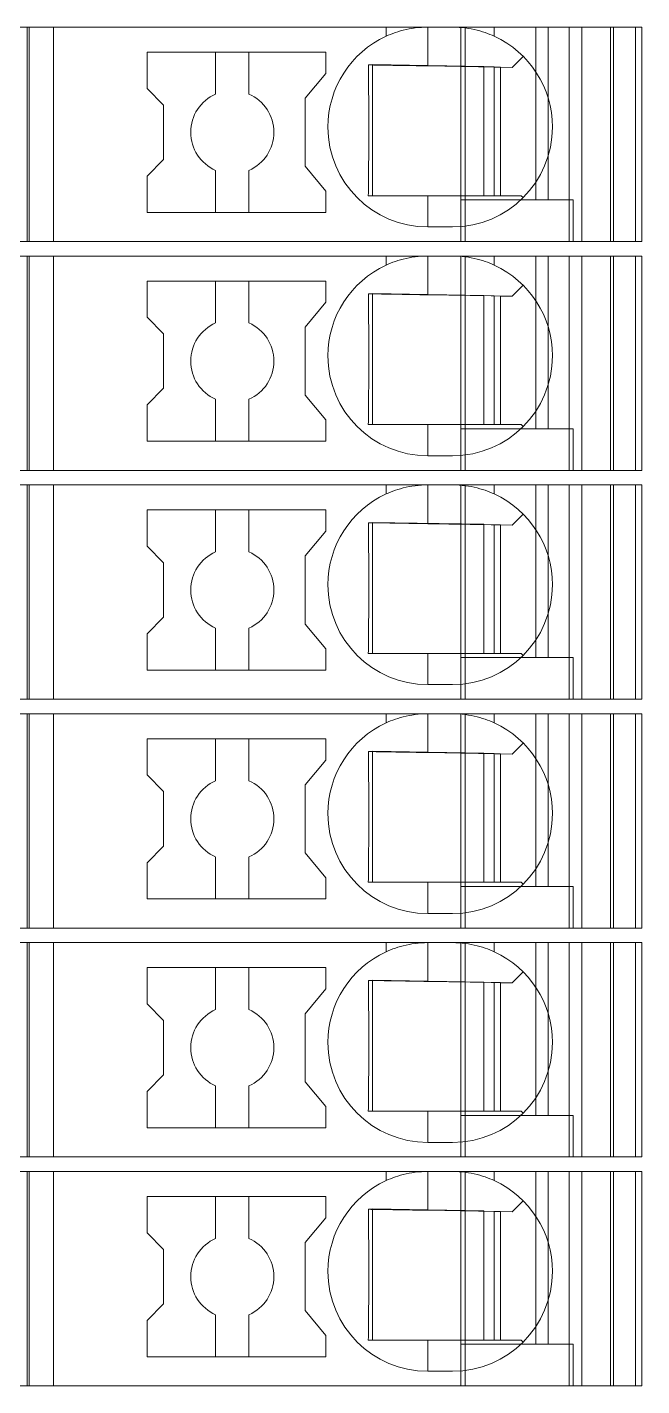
# Model space of a CAD drawing. Header units: millimetres. Extents: x 0 to 1680, y 0 to 1188.
# Drawn here: x 894.37 to 909.15, y 269.65 to 302.3 of the extents above; entities that cross this region are included whole.
import ezdxf
from ezdxf.enums import TextEntityAlignment as Align

# ---------------------------------------------------------------- set-up
doc = ezdxf.new("R2010")
doc.units = ezdxf.units.MM
for name, color, linetype, lineweight in [('EPLAN309', 5, 'Continuous', 5), ('EPLAN493', 5, 'Continuous', 5), ('MAIN-1', 7, 'Continuous', 5), ('MAIN-2', 7, 'Continuous', 5)]:
    doc.layers.add(name, color=color, linetype=linetype, lineweight=lineweight)
doc.styles.add('Tahoma', font='')
doc.styles.get('Tahoma').set_extended_font_data('Tahoma')

# ---------------------------------------------------------------- blocks, each defined once
blk = doc.blocks.new('EPLSYM_LibrarySPECIAL_Symbol12_Variant0_Placement8_12')
at = {"layer": 'EPLAN309', "lineweight": 13, "ltscale": 16}
blk.add_lwpolyline([(0, -5.15), (68.15, -5.15), (68.15, 0), (0, 0)], close=True, dxfattribs=at)
at = {"layer": 'EPLAN493', "color": 5, "style": 'Tahoma'}
blk.add_attdef('17_20450', text='', height=2.3478, dxfattribs=at).set_placement((0, -21.83478), align=Align.MIDDLE_RIGHT)
blk = doc.blocks.new('EPLSYM_LibrarySPECIAL_Symbol12_Variant0_Placement8_13')
at = {"layer": 'EPLAN309', "lineweight": 13, "ltscale": 16}
blk.add_lwpolyline([(0, -5.15), (68.15, -5.15), (68.15, 0), (0, 0)], close=True, dxfattribs=at)
at = {"layer": 'EPLAN493', "color": 5, "style": 'Tahoma'}
blk.add_attdef('17_20450', text='', height=2.3478, dxfattribs=at).set_placement((0, -21.83478), align=Align.MIDDLE_RIGHT)
blk = doc.blocks.new('EPLSYM_LibrarySPECIAL_Symbol12_Variant0_Placement8_14')
at = {"layer": 'EPLAN309', "lineweight": 13, "ltscale": 16}
blk.add_lwpolyline([(0, -5.15), (68.15, -5.15), (68.15, 0), (0, 0)], close=True, dxfattribs=at)
at = {"layer": 'EPLAN493', "color": 5, "style": 'Tahoma'}
blk.add_attdef('17_20450', text='', height=2.3478, dxfattribs=at).set_placement((0, -21.83478), align=Align.MIDDLE_RIGHT)
blk = doc.blocks.new('EPLSYM_LibrarySPECIAL_Symbol12_Variant0_Placement8_15')
at = {"layer": 'EPLAN309', "lineweight": 13, "ltscale": 16}
blk.add_lwpolyline([(0, -5.15), (68.15, -5.15), (68.15, 0), (0, 0)], close=True, dxfattribs=at)
at = {"layer": 'EPLAN493', "color": 5, "style": 'Tahoma'}
blk.add_attdef('17_20450', text='', height=2.3478, dxfattribs=at).set_placement((0, -21.83478), align=Align.MIDDLE_RIGHT)
blk = doc.blocks.new('EPLSYM_LibrarySPECIAL_Symbol12_Variant0_Placement8_16')
at = {"layer": 'EPLAN309', "lineweight": 13, "ltscale": 16}
blk.add_lwpolyline([(0, -5.15), (68.15, -5.15), (68.15, 0), (0, 0)], close=True, dxfattribs=at)
at = {"layer": 'EPLAN493', "color": 5, "style": 'Tahoma'}
blk.add_attdef('17_20450', text='', height=2.3478, dxfattribs=at).set_placement((0, -21.83478), align=Align.MIDDLE_RIGHT)
blk = doc.blocks.new('EPLSYM_LibrarySPECIAL_Symbol12_Variant0_Placement8_17')
at = {"layer": 'EPLAN309', "lineweight": 13, "ltscale": 16}
blk.add_lwpolyline([(0, -5.15), (68.15, -5.15), (68.15, 0), (0, 0)], close=True, dxfattribs=at)
at = {"layer": 'EPLAN493', "color": 5, "style": 'Tahoma'}
blk.add_attdef('17_20450', text='', height=2.3478, dxfattribs=at).set_placement((0, -21.83478), align=Align.MIDDLE_RIGHT)

msp = doc.modelspace()

# ---------------------------------------------------------------- linework, layer by layer
at = {"layer": 'MAIN-1'}
for p, q in [((895, 302.3), (894.367, 302.3)), ((894.367, 297.15), (894.367, 302.3)), ((895, 302.3), (903, 302.3)), ((895, 297.15), (895, 302.3)), ((903, 302.3), (904, 302.3)), ((903, 302.082), (903, 302.3)), ((903.052, 302.105), (903, 302.082)), ((903.106, 302.127), (903.052, 302.105)), ((903.163, 302.149), (903.106, 302.127)), ((903.222, 302.17), (903.163, 302.149)), ((903.283, 302.19), (903.222, 302.17)), ((903.347, 302.209), (903.283, 302.19)), ((903.413, 302.227), (903.347, 302.209)), ((903.481, 302.243), (903.413, 302.227)), ((903.551, 302.258), (903.481, 302.243)), ((903.622, 302.27), (903.551, 302.258)), ((903.696, 302.281), (903.622, 302.27)), ((903.771, 302.289), (903.696, 302.281)), ((903.847, 302.295), (903.771, 302.289)), ((903.923, 302.299), (903.847, 302.295)), ((904, 302.3), (903.923, 302.299)), ((904, 301.368), (904, 302.3)), ((904, 302.3), (904.6, 302.3)), ((904.6, 302.3), (904.677, 302.299)), ((905.6, 302.3), (904.6, 302.3)), ((904.677, 302.299), (904.753, 302.295)), ((904.753, 302.295), (904.829, 302.289)), ((904.829, 302.289), (904.904, 302.281)), ((904.904, 302.281), (904.978, 302.27)), ((904.978, 302.27), (905.049, 302.258)), ((905.049, 302.258), (905.119, 302.243)), ((905.119, 302.243), (905.187, 302.227)), ((905.187, 302.227), (905.253, 302.209)), ((905.253, 302.209), (905.317, 302.19)), ((905.317, 302.19), (905.378, 302.17)), ((905.378, 302.17), (905.437, 302.149)), ((905.437, 302.149), (905.494, 302.127)), ((905.494, 302.127), (905.548, 302.105)), ((905.548, 302.105), (905.6, 302.082)), ((905.6, 302.3), (909, 302.3)), ((905.6, 302.082), (905.6, 302.3)), ((909, 297.15), (909, 302.3)), ((897.25, 301.7), (897.25, 300.829)), ((897.25, 301.7), (901.55, 301.7)), ((898.9, 301.7), (898.9, 300.692)), ((899.7, 300.692), (899.7, 301.7)), ((901.55, 301.189), (901.55, 301.7)), ((902.574, 301.392), (902.574, 301.322)), ((902.635, 301.391), (902.574, 301.392)), ((902.696, 301.39), (902.635, 301.391)), ((902.671, 301.391), (902.671, 298.25)), ((902.759, 301.389), (902.696, 301.39)), ((902.822, 301.388), (902.759, 301.389)), ((902.887, 301.387), (902.822, 301.388)), ((902.953, 301.386), (902.887, 301.387)), ((903.021, 301.385), (902.953, 301.386)), ((903.09, 301.384), (903.021, 301.385)), ((903.16, 301.382), (903.09, 301.384)), ((903.233, 301.381), (903.16, 301.382)), ((903.307, 301.38), (903.233, 301.381)), ((903.385, 301.379), (903.307, 301.38)), ((903.464, 301.377), (903.385, 301.379)), ((903.547, 301.376), (903.464, 301.377)), ((903.632, 301.375), (903.547, 301.376)), ((903.72, 301.373), (903.632, 301.375)), ((903.812, 301.371), (903.72, 301.373)), ((903.905, 301.37), (903.812, 301.371)), ((904, 301.368), (903.905, 301.37)), ((904, 301.368), (906.033, 301.333)), ((906.033, 301.333), (906.297, 301.597)), ((901.05, 300.593), (901.55, 301.189)), ((902.574, 301.322), (902.575, 301.25)), ((902.575, 301.25), (902.576, 301.177)), ((902.576, 301.177), (902.577, 301.103)), ((902.577, 301.103), (902.577, 301.027)), ((905.35, 301.345), (905.35, 298.25)), ((905.6, 298.25), (905.6, 301.34)), ((905.75, 301.338), (905.75, 298.25)), ((897.65, 300.429), (897.25, 300.829)), ((902.577, 301.027), (902.578, 300.949)), ((902.578, 300.949), (902.579, 300.87)), ((902.579, 300.87), (902.58, 300.788)), ((902.58, 300.788), (902.58, 300.704)), ((897.65, 300.429), (897.65, 299.121)), ((901.05, 300.593), (901.05, 298.957)), ((902.58, 300.704), (902.581, 300.617)), ((902.581, 300.617), (902.581, 300.526)), ((902.581, 300.526), (902.582, 300.432)), ((902.582, 300.432), (902.582, 300.334)), ((902.582, 300.334), (902.583, 300.231)), ((902.583, 300.231), (902.583, 300.124)), ((902.583, 300.124), (902.583, 300.013)), ((902.583, 300.013), (902.583, 299.9)), ((902.583, 299.9), (902.583, 299.779)), ((902.583, 299.779), (902.583, 299.661)), ((902.583, 299.547), (902.582, 299.438)), ((902.582, 299.438), (902.582, 299.334)), ((902.583, 299.661), (902.583, 299.547)), ((897.65, 299.121), (897.25, 298.721)), ((902.581, 299.139), (902.58, 299.048)), ((902.582, 299.334), (902.581, 299.234)), ((902.581, 299.234), (902.581, 299.139)), ((898.9, 298.858), (898.9, 297.85)), ((899.7, 298.858), (899.7, 297.85)), ((901.05, 298.957), (901.55, 298.361)), ((902.578, 298.79), (902.577, 298.708)), ((902.579, 298.959), (902.578, 298.873)), ((902.578, 298.873), (902.578, 298.79)), ((902.58, 299.048), (902.579, 298.959)), ((897.25, 298.721), (897.25, 297.85)), ((902.575, 298.55), (902.574, 298.474)), ((902.574, 298.474), (902.574, 298.398)), ((902.576, 298.629), (902.575, 298.55)), ((902.577, 298.708), (902.576, 298.629)), ((901.55, 297.85), (901.55, 298.361)), ((902.573, 298.324), (902.572, 298.25)), ((902.572, 298.25), (902.633, 298.25)), ((902.574, 298.398), (902.573, 298.324)), ((902.633, 298.25), (902.695, 298.25)), ((902.695, 298.25), (902.759, 298.25)), ((902.759, 298.25), (902.823, 298.25)), ((902.823, 298.25), (902.889, 298.25)), ((902.889, 298.25), (902.955, 298.25)), ((902.955, 298.25), (903.024, 298.25)), ((903.024, 298.25), (903.093, 298.25)), ((903.093, 298.25), (903.165, 298.25)), ((903.165, 298.25), (903.239, 298.25)), ((903.239, 298.25), (903.314, 298.25)), ((903.314, 298.25), (903.392, 298.25)), ((903.392, 298.25), (903.472, 298.25)), ((903.472, 298.25), (903.555, 298.25)), ((903.555, 298.25), (903.64, 298.25)), ((903.64, 298.25), (903.727, 298.25)), ((903.727, 298.25), (903.817, 298.25)), ((903.817, 298.25), (903.908, 298.25)), ((903.908, 298.25), (904, 298.25)), ((904, 298.25), (904, 297.5)), ((904, 298.25), (906.25, 298.25)), ((906.297, 298.203), (906.25, 298.25)), ((901.55, 297.85), (897.25, 297.85)), ((904.6, 297.5), (904, 297.5)), ((895, 297.15), (894.367, 297.15)), ((895, 297.15), (909, 297.15)), ((907.5, 297.15), (907.5, 297.15)), ((895, 296.8), (894.367, 296.8)), ((894.367, 291.65), (894.367, 296.8)), ((895, 296.8), (903, 296.8)), ((895, 291.65), (895, 296.8)), ((903, 296.8), (904, 296.8)), ((903, 296.582), (903, 296.8)), ((903.771, 296.789), (903.696, 296.781)), ((903.847, 296.795), (903.771, 296.789)), ((903.923, 296.799), (903.847, 296.795)), ((904, 296.8), (903.923, 296.799)), ((904, 295.868), (904, 296.8)), ((904, 296.8), (904.6, 296.8)), ((904.6, 296.8), (904.677, 296.799)), ((905.6, 296.8), (904.6, 296.8)), ((904.677, 296.799), (904.753, 296.795)), ((904.753, 296.795), (904.829, 296.789)), ((904.829, 296.789), (904.904, 296.781)), ((905.6, 296.8), (909, 296.8)), ((905.6, 296.582), (905.6, 296.8)), ((909, 291.65), (909, 296.8)), ((903.052, 296.605), (903, 296.582)), ((903.106, 296.627), (903.052, 296.605)), ((903.163, 296.649), (903.106, 296.627)), ((903.222, 296.67), (903.163, 296.649)), ((903.283, 296.69), (903.222, 296.67)), ((903.347, 296.709), (903.283, 296.69)), ((903.413, 296.727), (903.347, 296.709)), ((903.481, 296.743), (903.413, 296.727)), ((903.551, 296.758), (903.481, 296.743)), ((903.622, 296.77), (903.551, 296.758)), ((903.696, 296.781), (903.622, 296.77)), ((904.904, 296.781), (904.978, 296.77)), ((904.978, 296.77), (905.049, 296.758)), ((905.049, 296.758), (905.119, 296.743)), ((905.119, 296.743), (905.187, 296.727)), ((905.187, 296.727), (905.253, 296.709)), ((905.253, 296.709), (905.317, 296.69)), ((905.317, 296.69), (905.378, 296.67)), ((905.378, 296.67), (905.437, 296.649)), ((905.437, 296.649), (905.494, 296.627)), ((905.494, 296.627), (905.548, 296.605)), ((905.548, 296.605), (905.6, 296.582)), ((897.25, 296.2), (897.25, 295.329)), ((897.25, 296.2), (901.55, 296.2)), ((898.9, 296.2), (898.9, 295.192)), ((899.7, 295.192), (899.7, 296.2)), ((901.55, 295.689), (901.55, 296.2)), ((902.574, 295.892), (902.574, 295.822)), ((902.635, 295.891), (902.574, 295.892)), ((902.574, 295.822), (902.575, 295.75)), ((902.696, 295.89), (902.635, 295.891)), ((902.671, 295.891), (902.671, 292.75)), ((902.759, 295.889), (902.696, 295.89)), ((902.822, 295.888), (902.759, 295.889)), ((902.887, 295.887), (902.822, 295.888)), ((902.953, 295.886), (902.887, 295.887)), ((903.021, 295.885), (902.953, 295.886)), ((903.09, 295.884), (903.021, 295.885)), ((903.16, 295.882), (903.09, 295.884)), ((903.233, 295.881), (903.16, 295.882)), ((903.307, 295.88), (903.233, 295.881)), ((903.385, 295.879), (903.307, 295.88)), ((903.464, 295.877), (903.385, 295.879)), ((903.547, 295.876), (903.464, 295.877)), ((903.632, 295.875), (903.547, 295.876)), ((903.72, 295.873), (903.632, 295.875)), ((903.812, 295.871), (903.72, 295.873)), ((903.905, 295.87), (903.812, 295.871)), ((904, 295.868), (903.905, 295.87)), ((904, 295.868), (906.033, 295.833)), ((905.35, 295.845), (905.35, 292.75)), ((905.6, 292.75), (905.6, 295.84)), ((905.75, 295.838), (905.75, 292.75)), ((906.033, 295.833), (906.297, 296.097)), ((901.05, 295.093), (901.55, 295.689)), ((902.575, 295.75), (902.576, 295.677)), ((902.576, 295.677), (902.577, 295.603)), ((902.577, 295.603), (902.577, 295.527)), ((902.577, 295.527), (902.578, 295.449)), ((897.65, 294.929), (897.25, 295.329)), ((902.578, 295.449), (902.579, 295.37)), ((902.579, 295.37), (902.58, 295.288)), ((902.58, 295.288), (902.58, 295.204)), ((902.58, 295.204), (902.581, 295.117)), ((897.65, 294.929), (897.65, 293.621)), ((901.05, 295.093), (901.05, 293.457)), ((902.581, 295.117), (902.581, 295.026)), ((902.581, 295.026), (902.582, 294.932)), ((902.582, 294.932), (902.582, 294.834)), ((902.582, 294.834), (902.583, 294.731)), ((902.583, 294.731), (902.583, 294.624)), ((902.583, 294.624), (902.583, 294.513)), ((902.583, 294.513), (902.583, 294.4)), ((902.583, 294.4), (902.583, 294.279)), ((902.583, 294.279), (902.583, 294.161)), ((902.583, 294.047), (902.582, 293.938)), ((902.582, 293.938), (902.582, 293.834)), ((902.583, 294.161), (902.583, 294.047)), ((897.65, 293.621), (897.25, 293.221)), ((902.58, 293.548), (902.579, 293.459)), ((902.581, 293.639), (902.58, 293.548)), ((902.582, 293.834), (902.581, 293.734)), ((902.581, 293.734), (902.581, 293.639)), ((897.25, 293.221), (897.25, 292.35)), ((898.9, 293.358), (898.9, 292.35)), ((899.7, 293.358), (899.7, 292.35)), ((901.05, 293.457), (901.55, 292.861)), ((902.577, 293.208), (902.576, 293.129)), ((902.578, 293.29), (902.577, 293.208)), ((902.579, 293.459), (902.578, 293.373)), ((902.578, 293.373), (902.578, 293.29)), ((902.574, 292.898), (902.573, 292.824)), ((902.575, 293.05), (902.574, 292.974)), ((902.574, 292.974), (902.574, 292.898)), ((902.576, 293.129), (902.575, 293.05)), ((901.55, 292.35), (901.55, 292.861)), ((902.573, 292.824), (902.572, 292.75)), ((902.572, 292.75), (902.633, 292.75)), ((902.633, 292.75), (902.695, 292.75)), ((902.695, 292.75), (902.759, 292.75)), ((902.759, 292.75), (902.823, 292.75)), ((902.823, 292.75), (902.889, 292.75)), ((902.889, 292.75), (902.955, 292.75)), ((902.955, 292.75), (903.024, 292.75)), ((903.024, 292.75), (903.093, 292.75)), ((903.093, 292.75), (903.165, 292.75)), ((903.165, 292.75), (903.239, 292.75)), ((903.239, 292.75), (903.314, 292.75)), ((903.314, 292.75), (903.392, 292.75)), ((903.392, 292.75), (903.472, 292.75)), ((903.472, 292.75), (903.555, 292.75)), ((903.555, 292.75), (903.64, 292.75)), ((903.64, 292.75), (903.727, 292.75)), ((903.727, 292.75), (903.817, 292.75)), ((903.817, 292.75), (903.908, 292.75)), ((903.908, 292.75), (904, 292.75)), ((904, 292.75), (904, 292)), ((904, 292.75), (906.25, 292.75)), ((906.297, 292.703), (906.25, 292.75)), ((901.55, 292.35), (897.25, 292.35)), ((904.6, 292), (904, 292)), ((895, 291.65), (894.367, 291.65)), ((895, 291.65), (909, 291.65)), ((907.5, 291.65), (907.5, 291.65)), ((895, 291.3), (894.367, 291.3)), ((894.367, 286.15), (894.367, 291.3)), ((895, 291.3), (903, 291.3)), ((895, 286.15), (895, 291.3)), ((903, 291.3), (904, 291.3)), ((903, 291.082), (903, 291.3)), ((903.481, 291.243), (903.413, 291.227)), ((903.551, 291.258), (903.481, 291.243)), ((903.622, 291.27), (903.551, 291.258)), ((903.696, 291.281), (903.622, 291.27)), ((903.771, 291.289), (903.696, 291.281)), ((903.847, 291.295), (903.771, 291.289)), ((903.923, 291.299), (903.847, 291.295)), ((904, 291.3), (903.923, 291.299)), ((904, 290.368), (904, 291.3)), ((904, 291.3), (904.6, 291.3)), ((904.6, 291.3), (904.677, 291.299)), ((905.6, 291.3), (904.6, 291.3)), ((904.677, 291.299), (904.753, 291.295)), ((904.753, 291.295), (904.829, 291.289)), ((904.829, 291.289), (904.904, 291.281)), ((904.904, 291.281), (904.978, 291.27)), ((904.978, 291.27), (905.049, 291.258)), ((905.049, 291.258), (905.119, 291.243)), ((905.119, 291.243), (905.187, 291.227)), ((905.6, 291.3), (909, 291.3)), ((905.6, 291.082), (905.6, 291.3)), ((909, 286.15), (909, 291.3)), ((903.052, 291.105), (903, 291.082)), ((903.106, 291.127), (903.052, 291.105)), ((903.163, 291.149), (903.106, 291.127)), ((903.222, 291.17), (903.163, 291.149)), ((903.283, 291.19), (903.222, 291.17)), ((903.347, 291.209), (903.283, 291.19)), ((903.413, 291.227), (903.347, 291.209)), ((905.187, 291.227), (905.253, 291.209)), ((905.253, 291.209), (905.317, 291.19)), ((905.317, 291.19), (905.378, 291.17)), ((905.378, 291.17), (905.437, 291.149)), ((905.437, 291.149), (905.494, 291.127)), ((905.494, 291.127), (905.548, 291.105)), ((905.548, 291.105), (905.6, 291.082)), ((897.25, 290.7), (897.25, 289.829)), ((897.25, 290.7), (901.55, 290.7)), ((898.9, 290.7), (898.9, 289.692)), ((899.7, 289.692), (899.7, 290.7)), ((901.55, 290.189), (901.55, 290.7)), ((906.033, 290.333), (906.297, 290.597)), ((902.574, 290.392), (902.574, 290.322)), ((902.635, 290.391), (902.574, 290.392)), ((902.574, 290.322), (902.575, 290.25)), ((902.696, 290.39), (902.635, 290.391)), ((902.671, 290.391), (902.671, 287.25)), ((902.759, 290.389), (902.696, 290.39)), ((902.822, 290.388), (902.759, 290.389)), ((902.887, 290.387), (902.822, 290.388)), ((902.953, 290.386), (902.887, 290.387)), ((903.021, 290.385), (902.953, 290.386)), ((903.09, 290.384), (903.021, 290.385)), ((903.16, 290.382), (903.09, 290.384)), ((903.233, 290.381), (903.16, 290.382)), ((903.307, 290.38), (903.233, 290.381)), ((903.385, 290.379), (903.307, 290.38)), ((903.464, 290.377), (903.385, 290.379)), ((903.547, 290.376), (903.464, 290.377)), ((903.632, 290.375), (903.547, 290.376)), ((903.72, 290.373), (903.632, 290.375)), ((903.812, 290.371), (903.72, 290.373)), ((903.905, 290.37), (903.812, 290.371)), ((904, 290.368), (903.905, 290.37)), ((904, 290.368), (906.033, 290.333)), ((905.35, 290.345), (905.35, 287.25)), ((905.6, 287.25), (905.6, 290.34)), ((905.75, 290.338), (905.75, 287.25)), ((901.05, 289.593), (901.55, 290.189)), ((902.575, 290.25), (902.576, 290.177)), ((902.576, 290.177), (902.577, 290.103)), ((902.577, 290.103), (902.577, 290.027)), ((902.577, 290.027), (902.578, 289.949)), ((902.578, 289.949), (902.579, 289.87)), ((897.65, 289.429), (897.25, 289.829)), ((902.579, 289.87), (902.58, 289.788)), ((902.58, 289.788), (902.58, 289.704)), ((902.58, 289.704), (902.581, 289.617)), ((902.581, 289.617), (902.581, 289.526)), ((897.65, 289.429), (897.65, 288.121)), ((901.05, 289.593), (901.05, 287.957)), ((902.581, 289.526), (902.582, 289.432)), ((902.582, 289.432), (902.582, 289.334)), ((902.582, 289.334), (902.583, 289.231)), ((902.583, 289.231), (902.583, 289.124)), ((902.583, 289.124), (902.583, 289.013)), ((902.583, 289.013), (902.583, 288.9)), ((902.583, 288.9), (902.583, 288.779)), ((902.583, 288.779), (902.583, 288.661)), ((902.583, 288.661), (902.583, 288.547)), ((902.582, 288.334), (902.581, 288.234)), ((902.583, 288.547), (902.582, 288.438)), ((902.582, 288.438), (902.582, 288.334)), ((897.65, 288.121), (897.25, 287.721)), ((902.58, 288.048), (902.579, 287.959)), ((902.581, 288.139), (902.58, 288.048)), ((902.581, 288.234), (902.581, 288.139)), ((897.25, 287.721), (897.25, 286.85)), ((898.9, 287.858), (898.9, 286.85)), ((899.7, 287.858), (899.7, 286.85)), ((901.05, 287.957), (901.55, 287.361)), ((902.577, 287.708), (902.576, 287.629)), ((902.578, 287.79), (902.577, 287.708)), ((902.579, 287.959), (902.578, 287.873)), ((902.578, 287.873), (902.578, 287.79)), ((901.55, 286.85), (901.55, 287.361)), ((902.573, 287.324), (902.572, 287.25)), ((902.574, 287.398), (902.573, 287.324)), ((902.575, 287.55), (902.574, 287.474)), ((902.574, 287.474), (902.574, 287.398)), ((902.576, 287.629), (902.575, 287.55)), ((902.572, 287.25), (902.633, 287.25)), ((902.633, 287.25), (902.695, 287.25)), ((902.695, 287.25), (902.759, 287.25)), ((902.759, 287.25), (902.823, 287.25)), ((902.823, 287.25), (902.889, 287.25)), ((902.889, 287.25), (902.955, 287.25)), ((902.955, 287.25), (903.024, 287.25)), ((903.024, 287.25), (903.093, 287.25)), ((903.093, 287.25), (903.165, 287.25)), ((903.165, 287.25), (903.239, 287.25)), ((903.239, 287.25), (903.314, 287.25)), ((903.314, 287.25), (903.392, 287.25)), ((903.392, 287.25), (903.472, 287.25)), ((903.472, 287.25), (903.555, 287.25)), ((903.555, 287.25), (903.64, 287.25)), ((903.64, 287.25), (903.727, 287.25)), ((903.727, 287.25), (903.817, 287.25)), ((903.817, 287.25), (903.908, 287.25)), ((903.908, 287.25), (904, 287.25)), ((904, 287.25), (904, 286.5)), ((904, 287.25), (906.25, 287.25)), ((906.297, 287.203), (906.25, 287.25)), ((901.55, 286.85), (897.25, 286.85)), ((904.6, 286.5), (904, 286.5)), ((895, 286.15), (894.367, 286.15)), ((895, 286.15), (909, 286.15)), ((907.5, 286.15), (907.5, 286.15)), ((895, 285.8), (894.367, 285.8)), ((894.367, 280.65), (894.367, 285.8)), ((895, 285.8), (903, 285.8)), ((895, 280.65), (895, 285.8)), ((903, 285.8), (904, 285.8)), ((903, 285.582), (903, 285.8)), ((903.283, 285.69), (903.222, 285.67)), ((903.347, 285.709), (903.283, 285.69)), ((903.413, 285.727), (903.347, 285.709)), ((903.481, 285.743), (903.413, 285.727)), ((903.551, 285.758), (903.481, 285.743)), ((903.622, 285.77), (903.551, 285.758)), ((903.696, 285.781), (903.622, 285.77)), ((903.771, 285.789), (903.696, 285.781)), ((903.847, 285.795), (903.771, 285.789)), ((903.923, 285.799), (903.847, 285.795)), ((904, 285.8), (903.923, 285.799)), ((904, 284.868), (904, 285.8)), ((904, 285.8), (904.6, 285.8)), ((904.6, 285.8), (904.677, 285.799)), ((905.6, 285.8), (904.6, 285.8)), ((904.677, 285.799), (904.753, 285.795)), ((904.753, 285.795), (904.829, 285.789)), ((904.829, 285.789), (904.904, 285.781)), ((904.904, 285.781), (904.978, 285.77)), ((904.978, 285.77), (905.049, 285.758)), ((905.049, 285.758), (905.119, 285.743)), ((905.119, 285.743), (905.187, 285.727)), ((905.187, 285.727), (905.253, 285.709)), ((905.253, 285.709), (905.317, 285.69)), ((905.317, 285.69), (905.378, 285.67)), ((905.6, 285.8), (909, 285.8)), ((905.6, 285.582), (905.6, 285.8)), ((909, 280.65), (909, 285.8)), ((903.052, 285.605), (903, 285.582)), ((903.106, 285.627), (903.052, 285.605)), ((903.163, 285.649), (903.106, 285.627)), ((903.222, 285.67), (903.163, 285.649)), ((905.378, 285.67), (905.437, 285.649)), ((905.437, 285.649), (905.494, 285.627)), ((905.494, 285.627), (905.548, 285.605)), ((905.548, 285.605), (905.6, 285.582)), ((897.25, 285.2), (897.25, 284.329)), ((897.25, 285.2), (901.55, 285.2)), ((898.9, 285.2), (898.9, 284.192)), ((899.7, 284.192), (899.7, 285.2)), ((901.55, 284.689), (901.55, 285.2)), ((906.033, 284.833), (906.297, 285.097)), ((902.574, 284.892), (902.574, 284.822)), ((902.635, 284.891), (902.574, 284.892)), ((902.574, 284.822), (902.575, 284.75)), ((902.575, 284.75), (902.576, 284.677)), ((902.696, 284.89), (902.635, 284.891)), ((902.671, 284.891), (902.671, 281.75)), ((902.759, 284.889), (902.696, 284.89)), ((902.822, 284.888), (902.759, 284.889)), ((902.887, 284.887), (902.822, 284.888)), ((902.953, 284.886), (902.887, 284.887)), ((903.021, 284.885), (902.953, 284.886)), ((903.09, 284.884), (903.021, 284.885)), ((903.16, 284.882), (903.09, 284.884)), ((903.233, 284.881), (903.16, 284.882)), ((903.307, 284.88), (903.233, 284.881)), ((903.385, 284.879), (903.307, 284.88)), ((903.464, 284.877), (903.385, 284.879)), ((903.547, 284.876), (903.464, 284.877)), ((903.632, 284.875), (903.547, 284.876)), ((903.72, 284.873), (903.632, 284.875)), ((903.812, 284.871), (903.72, 284.873)), ((903.905, 284.87), (903.812, 284.871)), ((904, 284.868), (903.905, 284.87)), ((904, 284.868), (906.033, 284.833)), ((905.35, 284.845), (905.35, 281.75)), ((905.6, 281.75), (905.6, 284.84)), ((905.75, 284.838), (905.75, 281.75)), ((901.05, 284.093), (901.55, 284.689)), ((902.576, 284.677), (902.577, 284.603)), ((902.577, 284.603), (902.577, 284.527)), ((902.577, 284.527), (902.578, 284.449)), ((902.578, 284.449), (902.579, 284.37)), ((897.65, 283.929), (897.25, 284.329)), ((901.05, 284.093), (901.05, 282.457)), ((902.579, 284.37), (902.58, 284.288)), ((902.58, 284.288), (902.58, 284.204)), ((902.58, 284.204), (902.581, 284.117)), ((902.581, 284.117), (902.581, 284.026)), ((897.65, 283.929), (897.65, 282.621)), ((902.581, 284.026), (902.582, 283.932)), ((902.582, 283.932), (902.582, 283.834)), ((902.582, 283.834), (902.583, 283.731)), ((902.583, 283.731), (902.583, 283.624)), ((902.583, 283.624), (902.583, 283.513)), ((902.583, 283.513), (902.583, 283.4)), ((902.583, 283.4), (902.583, 283.279)), ((902.583, 283.279), (902.583, 283.161)), ((902.583, 283.161), (902.583, 283.047)), ((902.582, 282.834), (902.581, 282.734)), ((902.583, 283.047), (902.582, 282.938)), ((902.582, 282.938), (902.582, 282.834)), ((897.65, 282.621), (897.25, 282.221)), ((901.05, 282.457), (901.55, 281.861)), ((902.579, 282.459), (902.578, 282.373)), ((902.58, 282.548), (902.579, 282.459)), ((902.581, 282.639), (902.58, 282.548)), ((902.581, 282.734), (902.581, 282.639)), ((897.25, 282.221), (897.25, 281.35)), ((898.9, 282.358), (898.9, 281.35)), ((899.7, 282.358), (899.7, 281.35)), ((902.576, 282.129), (902.575, 282.05)), ((902.577, 282.208), (902.576, 282.129)), ((902.578, 282.29), (902.577, 282.208)), ((902.578, 282.373), (902.578, 282.29)), ((901.55, 281.35), (901.55, 281.861)), ((902.573, 281.824), (902.572, 281.75)), ((902.574, 281.898), (902.573, 281.824)), ((902.575, 282.05), (902.574, 281.974)), ((902.574, 281.974), (902.574, 281.898)), ((902.572, 281.75), (902.633, 281.75)), ((902.633, 281.75), (902.695, 281.75)), ((902.695, 281.75), (902.759, 281.75)), ((902.759, 281.75), (902.823, 281.75)), ((902.823, 281.75), (902.889, 281.75)), ((902.889, 281.75), (902.955, 281.75)), ((902.955, 281.75), (903.024, 281.75)), ((903.024, 281.75), (903.093, 281.75)), ((903.093, 281.75), (903.165, 281.75)), ((903.165, 281.75), (903.239, 281.75)), ((903.239, 281.75), (903.314, 281.75)), ((903.314, 281.75), (903.392, 281.75)), ((903.392, 281.75), (903.472, 281.75)), ((903.472, 281.75), (903.555, 281.75)), ((903.555, 281.75), (903.64, 281.75)), ((903.64, 281.75), (903.727, 281.75)), ((903.727, 281.75), (903.817, 281.75)), ((903.817, 281.75), (903.908, 281.75)), ((903.908, 281.75), (904, 281.75)), ((904, 281.75), (904, 281)), ((904, 281.75), (906.25, 281.75)), ((906.297, 281.703), (906.25, 281.75)), ((901.55, 281.35), (897.25, 281.35)), ((904.6, 281), (904, 281)), ((895, 280.65), (894.367, 280.65)), ((895, 280.65), (909, 280.65)), ((907.5, 280.65), (907.5, 280.65)), ((895, 280.3), (894.367, 280.3)), ((894.367, 275.15), (894.367, 280.3)), ((895, 280.3), (903, 280.3)), ((895, 275.15), (895, 280.3)), ((903, 280.3), (904, 280.3)), ((903, 280.082), (903, 280.3)), ((903.163, 280.149), (903.106, 280.127)), ((903.222, 280.17), (903.163, 280.149)), ((903.283, 280.19), (903.222, 280.17)), ((903.347, 280.209), (903.283, 280.19)), ((903.413, 280.227), (903.347, 280.209)), ((903.481, 280.243), (903.413, 280.227)), ((903.551, 280.258), (903.481, 280.243)), ((903.622, 280.27), (903.551, 280.258)), ((903.696, 280.281), (903.622, 280.27)), ((903.771, 280.289), (903.696, 280.281)), ((903.847, 280.295), (903.771, 280.289)), ((903.923, 280.299), (903.847, 280.295)), ((904, 280.3), (903.923, 280.299)), ((904, 279.368), (904, 280.3)), ((904, 280.3), (904.6, 280.3)), ((904.6, 280.3), (904.677, 280.299)), ((905.6, 280.3), (904.6, 280.3)), ((904.677, 280.299), (904.753, 280.295)), ((904.753, 280.295), (904.829, 280.289)), ((904.829, 280.289), (904.904, 280.281)), ((904.904, 280.281), (904.978, 280.27)), ((904.978, 280.27), (905.049, 280.258)), ((905.049, 280.258), (905.119, 280.243)), ((905.119, 280.243), (905.187, 280.227)), ((905.187, 280.227), (905.253, 280.209)), ((905.253, 280.209), (905.317, 280.19)), ((905.317, 280.19), (905.378, 280.17)), ((905.378, 280.17), (905.437, 280.149)), ((905.437, 280.149), (905.494, 280.127)), ((905.6, 280.3), (909, 280.3)), ((905.6, 280.082), (905.6, 280.3)), ((909, 275.15), (909, 280.3)), ((903.052, 280.105), (903, 280.082)), ((903.106, 280.127), (903.052, 280.105)), ((905.494, 280.127), (905.548, 280.105)), ((905.548, 280.105), (905.6, 280.082)), ((897.25, 279.7), (897.25, 278.829)), ((897.25, 279.7), (901.55, 279.7)), ((898.9, 279.7), (898.9, 278.692)), ((899.7, 278.692), (899.7, 279.7)), ((901.55, 279.189), (901.55, 279.7)), ((906.033, 279.333), (906.297, 279.597)), ((901.05, 278.593), (901.55, 279.189)), ((902.574, 279.392), (902.574, 279.322)), ((902.635, 279.391), (902.574, 279.392)), ((902.574, 279.322), (902.575, 279.25)), ((902.575, 279.25), (902.576, 279.177)), ((902.576, 279.177), (902.577, 279.103)), ((902.696, 279.39), (902.635, 279.391)), ((902.671, 279.391), (902.671, 276.25)), ((902.759, 279.389), (902.696, 279.39)), ((902.822, 279.388), (902.759, 279.389)), ((902.887, 279.387), (902.822, 279.388)), ((902.953, 279.386), (902.887, 279.387)), ((903.021, 279.385), (902.953, 279.386)), ((903.09, 279.384), (903.021, 279.385)), ((903.16, 279.382), (903.09, 279.384)), ((903.233, 279.381), (903.16, 279.382)), ((903.307, 279.38), (903.233, 279.381)), ((903.385, 279.379), (903.307, 279.38)), ((903.464, 279.377), (903.385, 279.379)), ((903.547, 279.376), (903.464, 279.377)), ((903.632, 279.375), (903.547, 279.376)), ((903.72, 279.373), (903.632, 279.375)), ((903.812, 279.371), (903.72, 279.373)), ((903.905, 279.37), (903.812, 279.371)), ((904, 279.368), (903.905, 279.37)), ((904, 279.368), (906.033, 279.333)), ((905.35, 279.345), (905.35, 276.25)), ((905.6, 276.25), (905.6, 279.34)), ((905.75, 279.338), (905.75, 276.25)), ((902.577, 279.103), (902.577, 279.027)), ((902.577, 279.027), (902.578, 278.949)), ((902.578, 278.949), (902.579, 278.87)), ((902.579, 278.87), (902.58, 278.788)), ((897.65, 278.429), (897.25, 278.829)), ((901.05, 278.593), (901.05, 276.957)), ((902.58, 278.788), (902.58, 278.704)), ((902.58, 278.704), (902.581, 278.617)), ((902.581, 278.617), (902.581, 278.526)), ((902.581, 278.526), (902.582, 278.432)), ((897.65, 278.429), (897.65, 277.121)), ((902.582, 278.432), (902.582, 278.334)), ((902.582, 278.334), (902.583, 278.231)), ((902.583, 278.231), (902.583, 278.124)), ((902.583, 278.124), (902.583, 278.013)), ((902.583, 278.013), (902.583, 277.9)), ((902.583, 277.9), (902.583, 277.779)), ((902.583, 277.547), (902.582, 277.438)), ((902.583, 277.779), (902.583, 277.661)), ((902.583, 277.661), (902.583, 277.547)), ((902.582, 277.334), (902.581, 277.234)), ((902.581, 277.234), (902.581, 277.139)), ((902.582, 277.438), (902.582, 277.334)), ((897.65, 277.121), (897.25, 276.721)), ((901.05, 276.957), (901.55, 276.361)), ((902.579, 276.959), (902.578, 276.873)), ((902.578, 276.873), (902.578, 276.79)), ((902.58, 277.048), (902.579, 276.959)), ((902.581, 277.139), (902.58, 277.048)), ((897.25, 276.721), (897.25, 275.85)), ((898.9, 276.858), (898.9, 275.85)), ((899.7, 276.858), (899.7, 275.85)), ((902.575, 276.55), (902.574, 276.474)), ((902.576, 276.629), (902.575, 276.55)), ((902.577, 276.708), (902.576, 276.629)), ((902.578, 276.79), (902.577, 276.708)), ((901.55, 275.85), (901.55, 276.361)), ((902.573, 276.324), (902.572, 276.25)), ((902.572, 276.25), (902.633, 276.25)), ((902.574, 276.398), (902.573, 276.324)), ((902.574, 276.474), (902.574, 276.398)), ((902.633, 276.25), (902.695, 276.25)), ((902.695, 276.25), (902.759, 276.25)), ((902.759, 276.25), (902.823, 276.25)), ((902.823, 276.25), (902.889, 276.25)), ((902.889, 276.25), (902.955, 276.25)), ((902.955, 276.25), (903.024, 276.25)), ((903.024, 276.25), (903.093, 276.25)), ((903.093, 276.25), (903.165, 276.25)), ((903.165, 276.25), (903.239, 276.25)), ((903.239, 276.25), (903.314, 276.25)), ((903.314, 276.25), (903.392, 276.25)), ((903.392, 276.25), (903.472, 276.25)), ((903.472, 276.25), (903.555, 276.25)), ((903.555, 276.25), (903.64, 276.25)), ((903.64, 276.25), (903.727, 276.25)), ((903.727, 276.25), (903.817, 276.25)), ((903.817, 276.25), (903.908, 276.25)), ((903.908, 276.25), (904, 276.25)), ((904, 276.25), (904, 275.5)), ((904, 276.25), (906.25, 276.25)), ((906.297, 276.203), (906.25, 276.25)), ((901.55, 275.85), (897.25, 275.85)), ((904.6, 275.5), (904, 275.5)), ((895, 275.15), (894.367, 275.15)), ((895, 275.15), (909, 275.15)), ((907.5, 275.15), (907.5, 275.15)), ((895, 274.8), (894.367, 274.8)), ((894.367, 269.65), (894.367, 274.8)), ((895, 274.8), (903, 274.8)), ((895, 269.65), (895, 274.8)), ((903, 274.8), (904, 274.8)), ((903, 274.582), (903, 274.8)), ((903.052, 274.605), (903, 274.582)), ((903.106, 274.627), (903.052, 274.605)), ((903.163, 274.649), (903.106, 274.627)), ((903.222, 274.67), (903.163, 274.649)), ((903.283, 274.69), (903.222, 274.67)), ((903.347, 274.709), (903.283, 274.69)), ((903.413, 274.727), (903.347, 274.709)), ((903.481, 274.743), (903.413, 274.727)), ((903.551, 274.758), (903.481, 274.743)), ((903.622, 274.77), (903.551, 274.758)), ((903.696, 274.781), (903.622, 274.77)), ((903.771, 274.789), (903.696, 274.781)), ((903.847, 274.795), (903.771, 274.789)), ((903.923, 274.799), (903.847, 274.795)), ((904, 274.8), (903.923, 274.799)), ((904, 273.868), (904, 274.8)), ((904, 274.8), (904.6, 274.8)), ((904.6, 274.8), (904.677, 274.799)), ((905.6, 274.8), (904.6, 274.8)), ((904.677, 274.799), (904.753, 274.795)), ((904.753, 274.795), (904.829, 274.789)), ((904.829, 274.789), (904.904, 274.781)), ((904.904, 274.781), (904.978, 274.77)), ((904.978, 274.77), (905.049, 274.758)), ((905.049, 274.758), (905.119, 274.743)), ((905.119, 274.743), (905.187, 274.727)), ((905.187, 274.727), (905.253, 274.709)), ((905.253, 274.709), (905.317, 274.69)), ((905.317, 274.69), (905.378, 274.67)), ((905.378, 274.67), (905.437, 274.649)), ((905.437, 274.649), (905.494, 274.627)), ((905.494, 274.627), (905.548, 274.605)), ((905.548, 274.605), (905.6, 274.582)), ((905.6, 274.8), (909, 274.8)), ((905.6, 274.582), (905.6, 274.8)), ((909, 269.65), (909, 274.8)), ((897.25, 274.2), (897.25, 273.329)), ((897.25, 274.2), (901.55, 274.2)), ((898.9, 274.2), (898.9, 273.192)), ((899.7, 273.192), (899.7, 274.2)), ((901.55, 273.689), (901.55, 274.2)), ((906.033, 273.833), (906.297, 274.097)), ((901.05, 273.093), (901.55, 273.689)), ((902.574, 273.892), (902.574, 273.822)), ((902.635, 273.891), (902.574, 273.892)), ((902.574, 273.822), (902.575, 273.75)), ((902.575, 273.75), (902.576, 273.677)), ((902.576, 273.677), (902.577, 273.603)), ((902.696, 273.89), (902.635, 273.891)), ((902.671, 273.891), (902.671, 270.75)), ((902.759, 273.889), (902.696, 273.89)), ((902.822, 273.888), (902.759, 273.889)), ((902.887, 273.887), (902.822, 273.888)), ((902.953, 273.886), (902.887, 273.887)), ((903.021, 273.885), (902.953, 273.886)), ((903.09, 273.884), (903.021, 273.885)), ((903.16, 273.882), (903.09, 273.884)), ((903.233, 273.881), (903.16, 273.882)), ((903.307, 273.88), (903.233, 273.881)), ((903.385, 273.879), (903.307, 273.88)), ((903.464, 273.877), (903.385, 273.879)), ((903.547, 273.876), (903.464, 273.877)), ((903.632, 273.875), (903.547, 273.876)), ((903.72, 273.873), (903.632, 273.875)), ((903.812, 273.871), (903.72, 273.873)), ((903.905, 273.87), (903.812, 273.871)), ((904, 273.868), (903.905, 273.87)), ((904, 273.868), (906.033, 273.833)), ((905.35, 273.845), (905.35, 270.75)), ((905.6, 270.75), (905.6, 273.84)), ((905.75, 273.838), (905.75, 270.75)), ((897.65, 272.929), (897.25, 273.329)), ((902.577, 273.603), (902.577, 273.527)), ((902.577, 273.527), (902.578, 273.449)), ((902.578, 273.449), (902.579, 273.37)), ((902.579, 273.37), (902.58, 273.288)), ((902.58, 273.288), (902.58, 273.204)), ((901.05, 273.093), (901.05, 271.457)), ((902.58, 273.204), (902.581, 273.117)), ((902.581, 273.117), (902.581, 273.026)), ((902.581, 273.026), (902.582, 272.932)), ((897.65, 272.929), (897.65, 271.621)), ((902.582, 272.932), (902.582, 272.834)), ((902.582, 272.834), (902.583, 272.731)), ((902.583, 272.731), (902.583, 272.624)), ((902.583, 272.624), (902.583, 272.513)), ((902.583, 272.513), (902.583, 272.4)), ((902.583, 272.4), (902.583, 272.279)), ((902.583, 272.047), (902.582, 271.938)), ((902.583, 272.279), (902.583, 272.161)), ((902.583, 272.161), (902.583, 272.047)), ((902.582, 271.834), (902.581, 271.734)), ((902.581, 271.734), (902.581, 271.639)), ((902.582, 271.938), (902.582, 271.834)), ((897.65, 271.621), (897.25, 271.221)), ((898.9, 271.358), (898.9, 270.35)), ((899.7, 271.358), (899.7, 270.35)), ((901.05, 271.457), (901.55, 270.861)), ((902.579, 271.459), (902.578, 271.373)), ((902.578, 271.373), (902.578, 271.29)), ((902.58, 271.548), (902.579, 271.459)), ((902.581, 271.639), (902.58, 271.548)), ((897.25, 271.221), (897.25, 270.35)), ((902.575, 271.05), (902.574, 270.974)), ((902.576, 271.129), (902.575, 271.05)), ((902.577, 271.208), (902.576, 271.129)), ((902.578, 271.29), (902.577, 271.208)), ((901.55, 270.35), (901.55, 270.861)), ((902.573, 270.824), (902.572, 270.75)), ((902.572, 270.75), (902.633, 270.75)), ((902.574, 270.898), (902.573, 270.824)), ((902.574, 270.974), (902.574, 270.898)), ((902.633, 270.75), (902.695, 270.75)), ((902.695, 270.75), (902.759, 270.75)), ((902.759, 270.75), (902.823, 270.75)), ((902.823, 270.75), (902.889, 270.75)), ((902.889, 270.75), (902.955, 270.75)), ((902.955, 270.75), (903.024, 270.75)), ((903.024, 270.75), (903.093, 270.75)), ((903.093, 270.75), (903.165, 270.75)), ((903.165, 270.75), (903.239, 270.75)), ((903.239, 270.75), (903.314, 270.75)), ((903.314, 270.75), (903.392, 270.75)), ((903.392, 270.75), (903.472, 270.75)), ((903.472, 270.75), (903.555, 270.75)), ((903.555, 270.75), (903.64, 270.75)), ((903.64, 270.75), (903.727, 270.75)), ((903.727, 270.75), (903.817, 270.75)), ((903.817, 270.75), (903.908, 270.75)), ((903.908, 270.75), (904, 270.75)), ((904, 270.75), (904, 270)), ((904, 270.75), (906.25, 270.75)), ((906.297, 270.703), (906.25, 270.75)), ((901.55, 270.35), (897.25, 270.35)), ((904.6, 270), (904, 270)), ((895, 269.65), (894.367, 269.65)), ((895, 269.65), (909, 269.65)), ((907.5, 269.65), (907.5, 269.65))]:
    msp.add_line(p, q, dxfattribs=at)
for centre, radius, start, end in [((904, 299.9), 2.4, 114.6244, 180), ((904.6, 299.9), 2.4, 0, 65.3756), ((899.3, 299.775), 1, 113.5782, 180), ((899.3, 299.775), 1, 0, 66.4218), ((899.3, 299.775), 1, 180, 246.4218), ((899.3, 299.775), 1, 293.5782, 0), ((904, 299.9), 2.4, 180, 270), ((904.6, 299.9), 2.4, 270, 0), ((904, 294.4), 2.4, 114.6244, 180), ((904.6, 294.4), 2.4, 0, 65.3756), ((899.3, 294.275), 1, 113.5782, 180), ((899.3, 294.275), 1, 0, 66.4218), ((899.3, 294.275), 1, 180, 246.4218), ((899.3, 294.275), 1, 293.5782, 0), ((904, 294.4), 2.4, 180, 270), ((904.6, 294.4), 2.4, 270, 0), ((904, 288.9), 2.4, 114.6244, 180), ((904.6, 288.9), 2.4, 0, 65.3756), ((899.3, 288.775), 1, 113.5782, 180), ((899.3, 288.775), 1, 0, 66.4218), ((899.3, 288.775), 1, 180, 246.4218), ((899.3, 288.775), 1, 293.5782, 0), ((904, 288.9), 2.4, 180, 270), ((904.6, 288.9), 2.4, 270, 0), ((904, 283.4), 2.4, 114.6244, 180), ((904.6, 283.4), 2.4, 0, 65.3756), ((899.3, 283.275), 1, 113.5782, 180), ((899.3, 283.275), 1, 0, 66.4218), ((899.3, 283.275), 1, 180, 246.4218), ((899.3, 283.275), 1, 293.5782, 0), ((904, 283.4), 2.4, 180, 270), ((904.6, 283.4), 2.4, 270, 0), ((904, 277.9), 2.4, 114.6244, 180), ((904.6, 277.9), 2.4, 0, 65.3756), ((899.3, 277.775), 1, 113.5782, 180), ((899.3, 277.775), 1, 0, 66.4218), ((904, 277.9), 2.4, 180, 270), ((904.6, 277.9), 2.4, 270, 0), ((899.3, 277.775), 1, 180, 246.4218), ((899.3, 277.775), 1, 293.5782, 0), ((904, 272.4), 2.4, 114.6244, 180), ((904.6, 272.4), 2.4, 0, 65.3756), ((899.3, 272.275), 1, 113.5782, 180), ((899.3, 272.275), 1, 0, 66.4218), ((904, 272.4), 2.4, 180, 270), ((904.6, 272.4), 2.4, 270, 0), ((899.3, 272.275), 1, 180, 246.4218), ((899.3, 272.275), 1, 293.5782, 0)]:
    msp.add_arc(centre, radius, start, end, dxfattribs=at)
at = {"layer": 'MAIN-2'}
for p, q in [((894.414, 302.3), (894.414, 297.15)), ((904.8, 302.3), (904.8, 297.15)), ((904.898, 302.3), (904.898, 297.15)), ((906.6, 302.3), (906.6, 298.15)), ((906.9, 298.15), (906.9, 302.3)), ((907.4, 302.3), (907.4, 297.15)), ((907.709, 297.15), (907.709, 302.3)), ((908.4, 297.15), (908.4, 302.3)), ((908.47, 302.3), (908.47, 297.15)), ((902.671, 301.4), (902.574, 301.392)), ((902.671, 301.4), (902.671, 301.391)), ((905.35, 301.353), (902.671, 301.4)), ((905.35, 301.348), (905.35, 301.353)), ((905.6, 301.343), (905.35, 301.348)), ((905.35, 301.348), (905.35, 301.345)), ((905.6, 301.343), (905.6, 301.342)), ((905.75, 301.339), (905.6, 301.342)), ((905.6, 301.34), (905.6, 301.342)), ((905.75, 301.338), (905.75, 301.339)), ((905.75, 301.338), (906.033, 301.333)), ((905.75, 301.338), (905.75, 301.338)), ((904.8, 298.15), (907.5, 298.15)), ((905.35, 298.25), (905.35, 298.25)), ((905.6, 298.25), (905.6, 298.25)), ((906.297, 298.203), (906.297, 298.203)), ((907.5, 297.15), (907.5, 298.15)), ((894.414, 296.8), (894.414, 291.65)), ((904.8, 296.8), (904.8, 291.65)), ((904.898, 296.8), (904.898, 291.65)), ((906.6, 296.8), (906.6, 292.65)), ((906.9, 292.65), (906.9, 296.8)), ((907.4, 296.8), (907.4, 291.65)), ((907.709, 291.65), (907.709, 296.8)), ((908.4, 291.65), (908.4, 296.8)), ((908.47, 296.8), (908.47, 291.65)), ((902.671, 295.9), (902.574, 295.892)), ((902.671, 295.9), (902.671, 295.891)), ((905.35, 295.853), (902.671, 295.9)), ((905.35, 295.848), (905.35, 295.853)), ((905.6, 295.843), (905.35, 295.848)), ((905.35, 295.848), (905.35, 295.845)), ((905.6, 295.843), (905.6, 295.842)), ((905.75, 295.839), (905.6, 295.842)), ((905.6, 295.84), (905.6, 295.842)), ((905.75, 295.838), (905.75, 295.839)), ((905.75, 295.838), (906.033, 295.833)), ((905.75, 295.838), (905.75, 295.838)), ((904.8, 292.65), (907.5, 292.65)), ((905.35, 292.75), (905.35, 292.75)), ((905.6, 292.75), (905.6, 292.75)), ((906.297, 292.703), (906.297, 292.703)), ((907.5, 291.65), (907.5, 292.65)), ((894.414, 291.3), (894.414, 286.15)), ((904.8, 291.3), (904.8, 286.15)), ((904.898, 291.3), (904.898, 286.15)), ((906.6, 291.3), (906.6, 287.15)), ((906.9, 287.15), (906.9, 291.3)), ((907.4, 291.3), (907.4, 286.15)), ((907.709, 286.15), (907.709, 291.3)), ((908.4, 286.15), (908.4, 291.3)), ((908.47, 291.3), (908.47, 286.15)), ((902.671, 290.4), (902.574, 290.392)), ((902.671, 290.4), (902.671, 290.391)), ((905.35, 290.353), (902.671, 290.4)), ((905.35, 290.348), (905.35, 290.353)), ((905.6, 290.343), (905.35, 290.348)), ((905.35, 290.348), (905.35, 290.345)), ((905.6, 290.343), (905.6, 290.342)), ((905.75, 290.339), (905.6, 290.342)), ((905.6, 290.34), (905.6, 290.342)), ((905.75, 290.338), (905.75, 290.339)), ((905.75, 290.338), (906.033, 290.333)), ((905.75, 290.338), (905.75, 290.338)), ((904.8, 287.15), (907.5, 287.15)), ((905.35, 287.25), (905.35, 287.25)), ((905.6, 287.25), (905.6, 287.25)), ((906.297, 287.203), (906.297, 287.203)), ((907.5, 286.15), (907.5, 287.15)), ((894.414, 285.8), (894.414, 280.65)), ((904.8, 285.8), (904.8, 280.65)), ((904.898, 285.8), (904.898, 280.65)), ((906.6, 285.8), (906.6, 281.65)), ((906.9, 281.65), (906.9, 285.8)), ((907.4, 285.8), (907.4, 280.65)), ((907.709, 280.65), (907.709, 285.8)), ((908.4, 280.65), (908.4, 285.8)), ((908.47, 285.8), (908.47, 280.65)), ((902.671, 284.9), (902.574, 284.892)), ((902.671, 284.9), (902.671, 284.891)), ((905.35, 284.853), (902.671, 284.9)), ((905.35, 284.848), (905.35, 284.853)), ((905.6, 284.843), (905.35, 284.848)), ((905.35, 284.848), (905.35, 284.845)), ((905.6, 284.843), (905.6, 284.842)), ((905.75, 284.839), (905.6, 284.842)), ((905.6, 284.84), (905.6, 284.842)), ((905.75, 284.838), (905.75, 284.839)), ((905.75, 284.838), (906.033, 284.833)), ((905.75, 284.838), (905.75, 284.838)), ((904.8, 281.65), (907.5, 281.65)), ((905.35, 281.75), (905.35, 281.75)), ((905.6, 281.75), (905.6, 281.75)), ((906.297, 281.703), (906.297, 281.703)), ((907.5, 280.65), (907.5, 281.65)), ((894.414, 280.3), (894.414, 275.15)), ((904.8, 280.3), (904.8, 275.15)), ((904.898, 280.3), (904.898, 275.15)), ((906.6, 280.3), (906.6, 276.15)), ((906.9, 276.15), (906.9, 280.3)), ((907.4, 280.3), (907.4, 275.15)), ((907.709, 275.15), (907.709, 280.3)), ((908.4, 275.15), (908.4, 280.3)), ((908.47, 280.3), (908.47, 275.15)), ((902.671, 279.4), (902.574, 279.392)), ((902.671, 279.4), (902.671, 279.391)), ((905.35, 279.353), (902.671, 279.4)), ((905.35, 279.348), (905.35, 279.353)), ((905.6, 279.343), (905.35, 279.348)), ((905.35, 279.348), (905.35, 279.345)), ((905.6, 279.343), (905.6, 279.342)), ((905.75, 279.339), (905.6, 279.342)), ((905.6, 279.34), (905.6, 279.342)), ((905.75, 279.338), (905.75, 279.339)), ((905.75, 279.338), (906.033, 279.333)), ((905.75, 279.338), (905.75, 279.338)), ((905.35, 276.25), (905.35, 276.25)), ((905.6, 276.25), (905.6, 276.25)), ((904.8, 276.15), (907.5, 276.15)), ((906.297, 276.203), (906.297, 276.203)), ((907.5, 275.15), (907.5, 276.15)), ((894.414, 274.8), (894.414, 269.65)), ((904.8, 274.8), (904.8, 269.65)), ((904.898, 274.8), (904.898, 269.65)), ((906.6, 274.8), (906.6, 270.65)), ((906.9, 270.65), (906.9, 274.8)), ((907.4, 274.8), (907.4, 269.65)), ((907.709, 269.65), (907.709, 274.8)), ((908.4, 269.65), (908.4, 274.8)), ((908.47, 274.8), (908.47, 269.65)), ((902.671, 273.9), (902.574, 273.892)), ((902.671, 273.9), (902.671, 273.891)), ((905.35, 273.853), (902.671, 273.9)), ((905.35, 273.848), (905.35, 273.853)), ((905.6, 273.843), (905.35, 273.848)), ((905.35, 273.848), (905.35, 273.845)), ((905.6, 273.843), (905.6, 273.842)), ((905.75, 273.839), (905.6, 273.842)), ((905.6, 273.84), (905.6, 273.842)), ((905.75, 273.838), (905.75, 273.839)), ((905.75, 273.838), (906.033, 273.833)), ((905.75, 273.838), (905.75, 273.838)), ((905.35, 270.75), (905.35, 270.75)), ((905.6, 270.75), (905.6, 270.75)), ((906.297, 270.703), (906.297, 270.703)), ((904.8, 270.65), (907.5, 270.65)), ((907.5, 269.65), (907.5, 270.65))]:
    msp.add_line(p, q, dxfattribs=at)

# ---------------------------------------------------------------- block references
for name, p in [('EPLSYM_LibrarySPECIAL_Symbol12_Variant0_Placement8_12', (841, 302.3)), ('EPLSYM_LibrarySPECIAL_Symbol12_Variant0_Placement8_13', (841, 296.8)), ('EPLSYM_LibrarySPECIAL_Symbol12_Variant0_Placement8_14', (841, 291.3)), ('EPLSYM_LibrarySPECIAL_Symbol12_Variant0_Placement8_15', (841, 285.8)), ('EPLSYM_LibrarySPECIAL_Symbol12_Variant0_Placement8_16', (841, 280.3)), ('EPLSYM_LibrarySPECIAL_Symbol12_Variant0_Placement8_17', (841, 274.8))]:
    msp.add_blockref(name, p)

doc.saveas('drawing.dxf')
